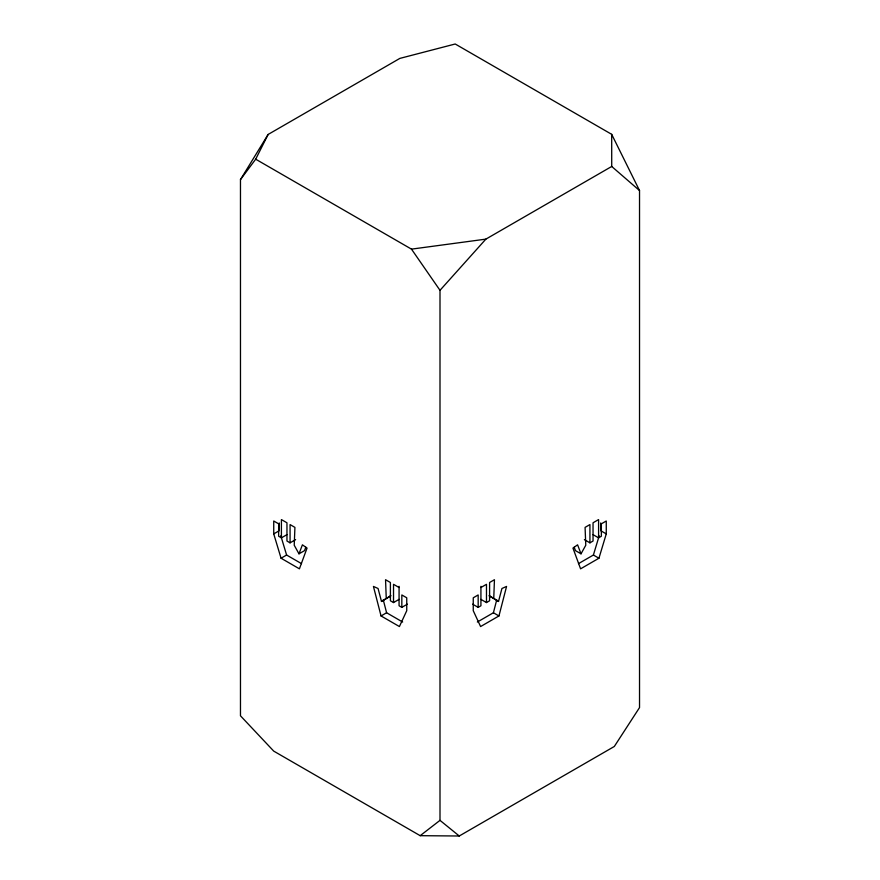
<?xml version="1.0" encoding="UTF-8"?>
<svg xmlns="http://www.w3.org/2000/svg" width="880" height="880" viewBox="0 0 880 880"><rect width="100%" height="100%" fill="white"/><g stroke="black" fill="none" stroke-linecap="round" stroke-linejoin="round"><path stroke-width="1.32" d="M480.931 586.322L480.931 605.77L478.17 607.365L478.17 594.957L473.253 597.795L473.253 610.709L480.59 626.549L498.949 615.956L506.572 586.421L501.93 588.5L498.509 601.469L493.757 598.367L494.45 579.711L489.599 582.505L489.599 600.765L486.475 602.569L480.931 599.368M477.345 622.028L493.405 612.755L496.716 599.918M578.479 563.64L593.395 555.027L599.181 535.832M598.587 537.845L598.587 519.585L593.043 522.786L593.043 541.035L589.93 542.839L589.93 524.579L585.079 527.384L585.772 545.237L581.02 553.839L577.588 544.83L572.957 548.097L580.58 568.832L598.939 558.228L606.265 533.907L606.265 521.004L601.359 523.831L601.359 536.239L598.587 537.845L593.043 534.644M281.413 537.845L281.413 519.585L286.957 522.786L286.957 541.035L290.07 542.839L290.07 524.579L294.921 527.384L294.228 545.237L298.98 553.839L302.412 544.83L307.043 548.097L299.42 568.832L281.061 558.228L273.735 533.907L273.735 521.004L278.641 523.831L278.641 536.239L281.413 537.845L286.957 534.644M305.811 547.261L304.524 550.638L298.98 553.839M240.471 179.597L255.684 159.192L268.125 134.453L399.85 58.399L455.213 44L611.688 134.332L639.529 190.553L639.529 707.597L614.317 746.471L459.25 836L420.189 835.681L273.735 751.124L240.471 715.803L240.471 179.597L268.125 134.453M459.25 836L440 820.358L440 290.312L485.87 239.129L611.721 166.463L611.688 134.332M420.189 835.681L440 820.358M399.069 586.322L399.069 605.77L401.83 607.365L401.83 594.957L406.747 597.795L406.747 610.709L399.41 626.549L381.051 615.956L373.428 586.421L378.07 588.5L381.491 601.469L390.676 595.804M390.841 595.793L381.491 601.469M273.735 533.907L279.268 530.706L279.268 522.962M290.07 542.839L295.614 539.638M281.061 558.228L286.605 555.027L301.521 563.64M386.243 598.367L385.55 579.711L390.401 582.505L390.401 600.765L393.525 602.569L399.069 599.368M381.051 615.956L386.595 612.755L402.655 622.028M401.83 607.365L407.374 604.164M480.931 587.51L486.475 584.309L486.475 602.569M255.684 159.192L411.488 249.139L485.87 239.129M606.265 533.907L600.732 530.706L600.732 522.962M584.386 539.638L589.93 542.839M593.395 555.027L598.939 558.228M581.02 553.839L575.476 550.638L574.189 547.261M489.324 595.804L493.757 598.367M498.509 601.469L489.159 595.793M493.405 612.755L498.949 615.956M472.626 604.164L478.17 607.365M399.069 587.51L393.525 584.309L393.525 602.569M611.721 166.463L639.529 190.553M411.488 249.139L440 290.312M280.819 535.832L286.605 555.027M383.284 599.918L386.595 612.755"/></g></svg>
